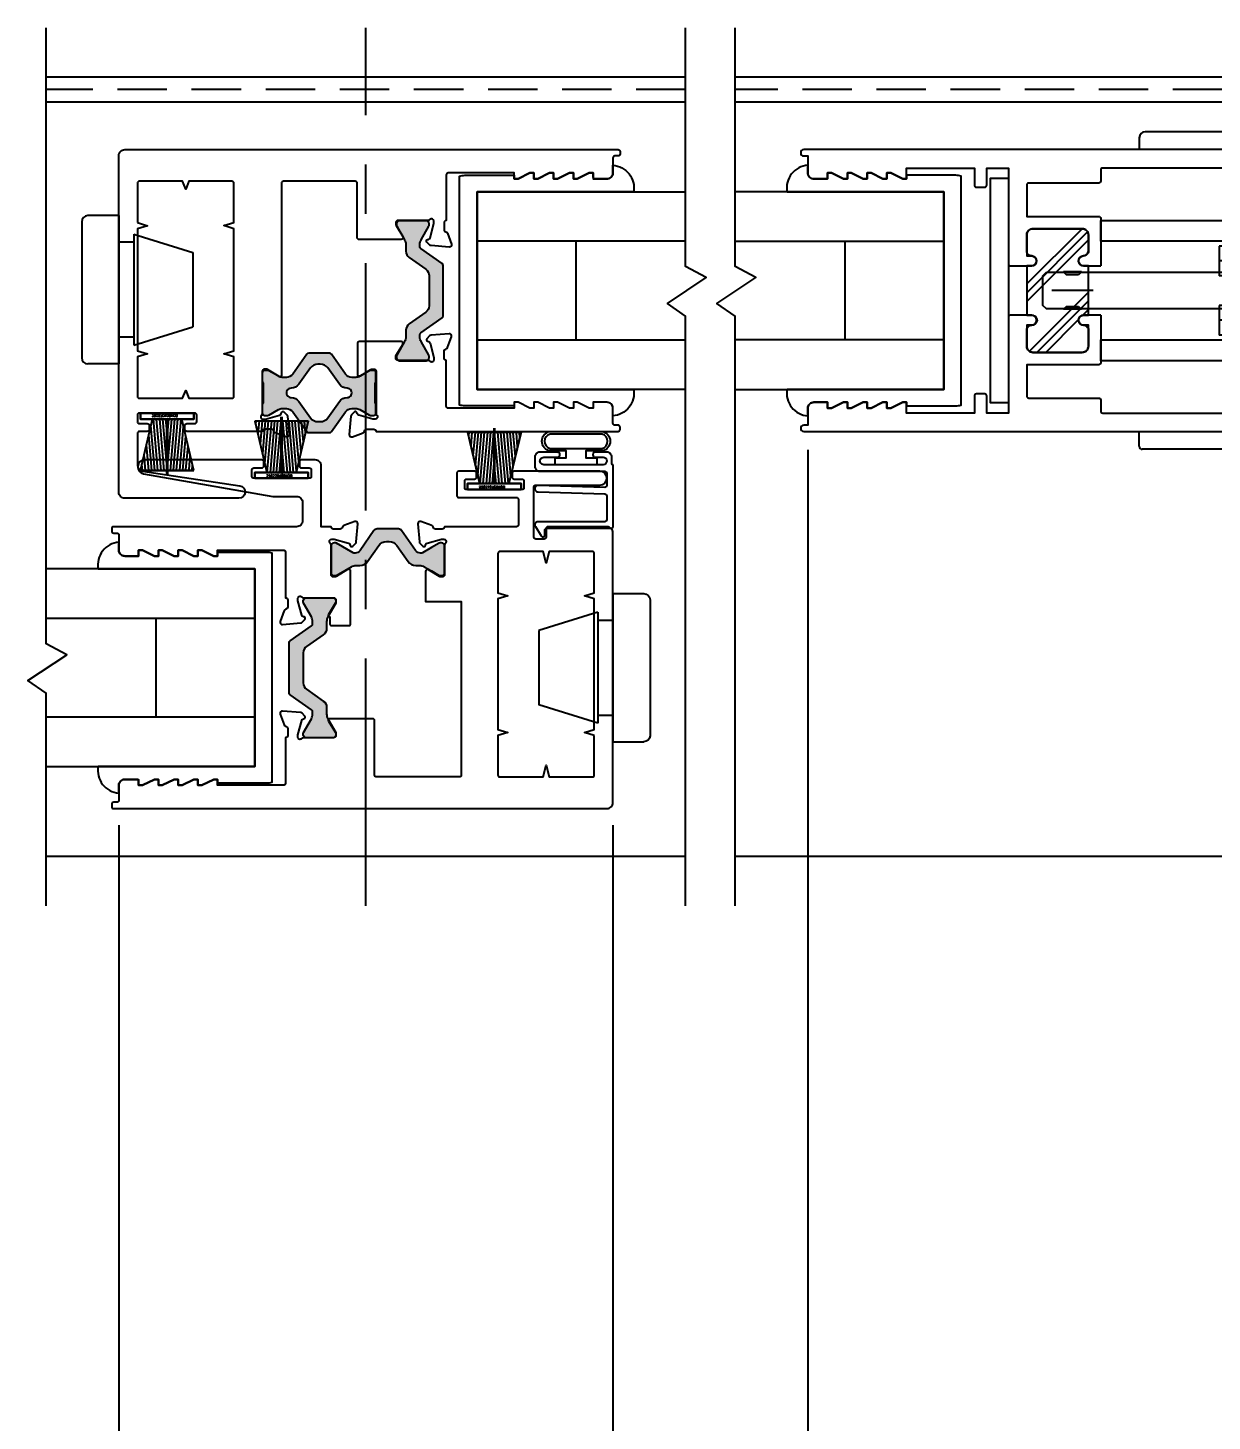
# Model space of a CAD drawing. Header units: inches. Extents: x 819.8 to 852.5, y 498 to 521.
# Drawn here: x 840.51 to 846.5, y 505.71 to 512.76 of the extents above; entities that cross this region are included whole.
import ezdxf

# ---------------------------------------------------------------- set-up
doc = ezdxf.new("R2010")
doc.units = ezdxf.units.IN
doc.header["$MEASUREMENT"] = 0
doc.linetypes.add('CENTER', pattern=[2, 1.25, -0.25, 0.25, -0.25])
doc.linetypes.add('HIDDEN', pattern=[0.375, 0.25, -0.125])
for name, color, linetype in [('CENTERLINE', 40, 'CENTER'), ('DIM', 140, 'Continuous'), ('DIM @ 1', 140, 'Continuous'), ('FRAME', 1, 'Continuous'), ('GEOM', 1, 'Continuous'), ('GLASS', 7, 'Continuous'), ('GLASS-VINYL', 7, 'Continuous'), ('HATCH', 7, 'Continuous'), ('I-STRUT', 7, 'Continuous'), ('MISC', 9, 'Continuous'), ('SASH', 5, 'Continuous'), ('SILL-PAN', 7, 'Continuous'), ('TEXT', 7, 'Continuous'), ('VENT', 5, 'Continuous')]:
    doc.layers.add(name, color=color, linetype=linetype)
doc.styles.add('SIMPLEX1', font='simplex.shx')
doc.styles.get("Standard").update_dxf_attribs({"font": 'romans.shx'})
doc.dimstyles.new('1X1', dxfattribs={"dimtxt": 0.1875, "dimasz": 0.1875, "dimexe": 0.125, "dimexo": 0.125, "dimgap": 0.062, "dimtad": 1, "dimdec": 4, "dimzin": 11, "dimdsep": 46, "dimlunit": 5, "dimtxsty": 'Standard', "dimblk1": 'ARCHTICK', "dimblk2": 'ARCHTICK', "dimsah": 1, "dimcen": 0, "dimdle": 0.125, "dimadec": 0, "dimazin": 0, "dimtfac": 1, "dimtdec": 4, "dimtofl": 0, "dimtmove": 0, "dimatfit": 3, "dimldrblk": 'ARROW', "dimfxl": 0, "dimfrac": 2, "dimtolj": 1, "dimtzin": 0, "dimarcsym": 0})
doc.dimstyles.new('1X1T-A', dxfattribs={"dimtxt": 0.1875, "dimasz": 0.1875, "dimexe": 0.125, "dimexo": 0.125, "dimgap": 0.062, "dimtad": 1, "dimdec": 5, "dimdsep": 46, "dimlunit": 4, "dimtxsty": 'SIMPLEX1', "dimblk1": 'ARCHTICK', "dimblk2": 'ARROW', "dimsah": 1, "dimcen": 0, "dimdle": 0.125, "dimse2": 1, "dimadec": 0, "dimazin": 0, "dimtfac": 1, "dimtdec": 5, "dimtofl": 0, "dimtmove": 0, "dimatfit": 3, "dimldrblk": 'ARCHTICK', "dimfxl": 0, "dimfrac": 2, "dimtolj": 1, "dimtzin": 0, "dimarcsym": 0})
pattern_1 = [(45, (-0.2734, 0.0003), (-0.176777, 0.176777), []), (45, (-0.29549, 0.0224), (-0.176777, 0.176777), []), (45, (-0.31758, 0.0445), (-0.176777, 0.176777), [])]

# ---------------------------------------------------------------- blocks, each defined once
blk = doc.blocks.new('INSULATED-ARCHETYPE')
h = blk.add_hatch()
h.set_pattern_fill('PLAST', color=256, angle=45, style=0)
h.set_pattern_definition(pattern_1)
edge = h.paths.add_edge_path()
edge.add_line((-3.5074, 0.125), (-3.5074, -0.125))
edge.add_line((-3.5074, -0.125), (-3.4804, -0.125))
edge.add_arc((-3.4804, -0.15), 0.025, -94.58122, 90, ccw=False)
edge.add_line((-3.4824, -0.175), (-3.5074, -0.175))
edge.add_line((-3.5074, -0.175), (-3.5074, -0.282))
edge.add_arc((-3.4764, -0.282), 0.031, 180, 270)
edge.add_line((-3.4764, -0.313), (-3.2264, -0.313))
edge.add_arc((-3.2264, -0.282), 0.031, 270, 360)
edge.add_line((-3.1954, -0.282), (-3.1954, -0.175))
edge.add_line((-3.1954, -0.175), (-3.2204, -0.175))
edge.add_arc((-3.2204, -0.15), 0.025, 94.58122, 270, ccw=False)
edge.add_line((-3.2224, -0.125), (-3.1954, -0.125))
edge.add_line((-3.1954, -0.125), (-3.1954, 0.125))
edge.add_line((-3.1954, 0.125), (-3.2204, 0.125))
edge.add_arc((-3.2204, 0.15), 0.025, 94.58122, 270, ccw=False)
edge.add_arc((-3.2248, 0.2046), 0.0297, 274.58122, 351.01358)
edge.add_line((-3.1954, 0.2), (-3.1954, 0.282))
edge.add_arc((-3.2264, 0.282), 0.031, 0, 90)
edge.add_line((-3.2264, 0.313), (-3.4764, 0.313))
edge.add_arc((-3.4764, 0.282), 0.031, 90, 180)
edge.add_line((-3.5074, 0.282), (-3.5074, 0.175))
edge.add_line((-3.5074, 0.175), (-3.4824, 0.175))
edge.add_arc((-3.4824, 0.15), 0.025, -89.99542, 90, ccw=False)
edge.add_line((-3.4824, 0.125), (-3.5074, 0.125))
h = blk.add_hatch()
h.set_pattern_fill('PLAST', color=256, angle=45, style=0)
h.set_pattern_definition(pattern_1)
edge = h.paths.add_edge_path()
edge.add_line((-0.4924, 0.1881), (-0.4924, 0.2281))
edge.add_line((-0.4924, 0.2281), (-0.5544, 0.2281))
edge.add_line((-0.5544, 0.2281), (-0.5544, 0.2781))
edge.add_line((-0.5544, 0.2781), (-0.3674, 0.2781))
edge.add_line((-0.3674, 0.2781), (-0.3674, 0.2191))
edge.add_ellipse((-0.3364, 0.2191), major_axis=(-0.0219, 0.0219), ratio=1, start_angle=45, end_angle=135)
edge.add_line((-0.3364, 0.1881), (-0.2734, 0.1881))
edge.add_line((-0.2734, 0.1881), (-0.2734, -0.1869))
edge.add_line((-0.2734, -0.1869), (-0.3364, -0.1869))
edge.add_ellipse((-0.3364, -0.2179), major_axis=(-0.0219, 0.0219), ratio=1, start_angle=-45, end_angle=45)
edge.add_line((-0.3674, -0.2179), (-0.3674, -0.2769))
edge.add_line((-0.3674, -0.2769), (-0.5544, -0.2769))
edge.add_line((-0.5544, -0.2769), (-0.5544, -0.2269))
edge.add_line((-0.5544, -0.2269), (-0.4924, -0.2269))
edge.add_line((-0.4924, -0.2269), (-0.4924, -0.1869))
edge.add_line((-0.4924, -0.1869), (-0.4924, 0.1881))
for p, q in [((-0.5929, 0.803), (-2.9079, 0.803)), ((-2.9379, 0.773), (-2.9379, 0.713)), ((-0.5629, 0.773), (-0.5629, 0.713)), ((0.4848, 0.225), (-2.5347, 0.225)), ((-2.5347, 0.225), (-2.5347, 0.075)), ((-1.4084, 0.235), (-1.3034, 0.235)), ((-1.4084, -0.145), (-1.4084, 0.235)), ((-1.3034, -0.145), (-1.3034, 0.235)), ((-0.9772, -0.225), (-0.9772, 0.225)), ((-0.2734, 0.2203), (-0.2734, -0.2197)), ((0.2348, -0.225), (0.2348, 0.225)), ((0.4848, 0.225), (0.4848, -0.225)), ((0.4848, 0.15), (-2.5347, 0.15)), ((-0.5474, 0.0887), (-0.4259, 0.1925)), ((-0.4259, 0.1925), (-0.4259, 0.03)), ((0.4848, 0.075), (-2.5347, 0.075)), ((-1.9827, -0.075), (-1.9827, 0.075)), ((-0.5474, 0.0887), (-1.895, 0.0887)), ((-0.5474, 0.0887), (-0.5474, -0.0887)), ((0.4848, 0), (-1.9827, 0)), ((-0.4789, 0.03), (-0.4789, -0.03)), ((-0.4259, 0.03), (-0.4789, 0.03)), ((-0.4259, -0.03), (-0.4789, -0.03)), ((-0.4259, -0.1925), (-0.4259, -0.03)), ((0.4848, -0.075), (-2.5347, -0.075)), ((-2.5347, -0.075), (-2.5347, -0.225)), ((-0.5474, -0.0887), (-1.895, -0.0887)), ((-0.5474, -0.0887), (-0.4259, -0.1925)), ((0.4848, -0.15), (-2.5347, -0.15)), ((-2.9379, -0.788), (-2.9379, -0.713)), ((-0.5629, -0.788), (-0.5629, -0.713)), ((-0.5779, -0.803), (-2.9229, -0.803)), ((-2.8204, -0.803), (-2.8779, -0.803)), ((-0.6229, -0.803), (-0.6804, -0.803))]:
    blk.add_line(p, q)
at = {"ltscale": 0.5}
for p, q in [((-0.4084, 0.2055), (-0.501, 0.125)), ((-3.2312, 0.095), (-3.3212, 0.095)), ((-3.3212, 0.095), (-3.3062, 0.08)), ((-3.2462, 0.08), (-3.3062, 0.08)), ((-3.2312, 0.095), (-3.2462, 0.08)), ((-3.3062, -0.08), (-3.3212, -0.095)), ((-3.2312, -0.095), (-3.3212, -0.095)), ((-3.3062, -0.08), (-3.2462, -0.08)), ((-3.2462, -0.08), (-3.2312, -0.095)), ((-0.501, -0.125), (-0.4084, -0.2055))]:
    blk.add_line(p, q, dxfattribs=at)
at = {"ltscale": 0.3}
for p, q in [((-0.5475, 0), (-1.1819, 0)), ((-3.1712, 0), (-3.3812, 0))]:
    blk.add_line(p, q, dxfattribs=at)
for points in [[(-0.6164, 0.1875), (-0.5024, 0.1875, 0.414214), (-0.4924, 0.1975), (-0.4924, 0.2175, 0.414214), (-0.5024, 0.2275), (-0.5544, 0.2275), (-0.5544, 0.2675, -0.414214), (-0.5444, 0.2775), (-0.3674, 0.2775), (-0.3674, 0.2185, 0.414214), (-0.3364, 0.1875), (-0.2834, 0.1875, 0.414214), (-0.2734, 0.1975), (-0.2734, 0.682, 0.414214), (-0.3044, 0.713), (-4.6354, 0.713, 1), (-4.6354, 0.681), (-4.6154, 0.681), (-4.6154, 0.596, 0.414214), (-4.5844, 0.565), (-4.5154, 0.565), (-4.5154, 0.595), (-4.4954, 0.595), (-4.4354, 0.565), (-4.4154, 0.565), (-4.4154, 0.595), (-4.3954, 0.595), (-4.3354, 0.565), (-4.3154, 0.565), (-4.3154, 0.595), (-4.2954, 0.595), (-4.2354, 0.565), (-4.2154, 0.565), (-4.2154, 0.595), (-4.1954, 0.595), (-4.1354, 0.565), (-4.1154, 0.565), (-4.1154, 0.62), (-3.7724, 0.62), (-3.7724, 0.533, 0.414214), (-3.7624, 0.523), (-3.7204, 0.523, 0.414214), (-3.7104, 0.533), (-3.7104, 0.62), (-3.6004, 0.62), (-3.6004, 0.135, 0.414214), (-3.5904, 0.125), (-3.4824, 0.125, 1), (-3.4824, 0.175, -0.414214), (-3.5074, 0.2), (-3.5074, 0.282, -0.414214), (-3.4764, 0.313), (-3.2264, 0.313, -0.414214), (-3.1954, 0.282), (-3.1954, 0.2, -0.414214), (-3.2204, 0.175, 1), (-3.2204, 0.125), (-3.1334, 0.125)], [(-0.6164, 0.1875), (-0.6164, 0.3295, -0.414214), (-0.6064, 0.3395), (-0.3674, 0.3395), (-0.3674, 0.61, 0.414214), (-0.3774, 0.62), (-3.1234, 0.62, 0.414214), (-3.1334, 0.61), (-3.1334, 0.554, -0.414214), (-3.1434, 0.544), (-3.4974, 0.544, 0.414214), (-3.5074, 0.534), (-3.5074, 0.375), (-3.1434, 0.375, -0.414214), (-3.1334, 0.365), (-3.1334, 0.125)], [(-0.5434, -0.355), (-3.1334, -0.355), (-3.1334, -0.25), (-0.5434, -0.25, 0.414214), (-0.5134, -0.22), (-0.5134, 0.22, 0.414214), (-0.5434, 0.25), (-3.1334, 0.25), (-3.1334, 0.355), (-0.5434, 0.355, -0.414214), (-0.4084, 0.22), (-0.4084, -0.22, -0.414214), (-0.5434, -0.355), (-1.1984, -0.355)], [(-3.1334, -0.125), (-3.2204, -0.125, 1), (-3.2204, -0.175, -0.414214), (-3.1954, -0.2), (-3.1954, -0.282, -0.414214), (-3.2264, -0.313), (-3.4764, -0.313, -0.414214), (-3.5074, -0.282), (-3.5074, -0.2, -0.414214), (-3.4824, -0.175, 1), (-3.4824, -0.125), (-3.5904, -0.125, 0.414214), (-3.6004, -0.135), (-3.6004, -0.62), (-3.7104, -0.62), (-3.7104, -0.533, 0.414214), (-3.7204, -0.523), (-3.7624, -0.523, 0.414214), (-3.7724, -0.533), (-3.7724, -0.62), (-4.1154, -0.62), (-4.1154, -0.565), (-4.1354, -0.565), (-4.1954, -0.595), (-4.2154, -0.595), (-4.2154, -0.565), (-4.2354, -0.565), (-4.2954, -0.595), (-4.3154, -0.595), (-4.3154, -0.565), (-4.3354, -0.565), (-4.3954, -0.595), (-4.4154, -0.595), (-4.4154, -0.565), (-4.4354, -0.565), (-4.4954, -0.595), (-4.5154, -0.595), (-4.5154, -0.565), (-4.5844, -0.565, 0.414214), (-4.6154, -0.596), (-4.6154, -0.681), (-4.6354, -0.681, 1), (-4.6354, -0.713), (-0.3044, -0.713, 0.414214), (-0.2734, -0.682), (-0.2734, -0.1975, 0.414214), (-0.2834, -0.1875), (-0.3364, -0.1875, 0.414214), (-0.3674, -0.2185), (-0.3674, -0.2775), (-0.5444, -0.2775, -0.414214), (-0.5544, -0.2675), (-0.5544, -0.2275), (-0.5024, -0.2275, 0.414214), (-0.4924, -0.2175), (-0.4924, -0.1975, 0.414214), (-0.5024, -0.1875), (-0.6164, -0.1875)], [(-3.1334, -0.125), (-3.1334, -0.365, -0.414214), (-3.1434, -0.375), (-3.5074, -0.375), (-3.5074, -0.534, 0.414214), (-3.4974, -0.544), (-3.1434, -0.544, -0.414214), (-3.1334, -0.554), (-3.1334, -0.61, 0.414214), (-3.1234, -0.62), (-0.3774, -0.62, 0.414214), (-0.3674, -0.61), (-0.3674, -0.5539, -1), (-0.3674, -0.5339), (-0.3674, -0.4539, -1), (-0.3674, -0.4339), (-0.3674, -0.3395), (-0.6064, -0.3395, -0.414214), (-0.6164, -0.3295), (-0.6164, -0.1875)]]:
    blk.add_lwpolyline(points, format="xyb")
for points in [[(-3.6004, -0.568), (-3.6904, -0.568), (-3.6904, 0.568), (-3.6004, 0.568)], [(-0.4924, 0.1875), (-0.4924, 0.2275), (-0.5544, 0.2275), (-0.5544, 0.2775), (-0.3674, 0.2775), (-0.3674, 0.2185), (-0.3583, 0.1966), (-0.3364, 0.1875), (-0.2734, 0.1875), (-0.2734, -0.1869), (-0.3364, -0.1875), (-0.3583, -0.1966), (-0.3674, -0.2185), (-0.3674, -0.2775), (-0.5544, -0.2775), (-0.5544, -0.2275), (-0.4924, -0.2275)], [(-3.4081, 0.0931), (-1.895, 0.0931), (-1.895, -0.093), (-3.4081, -0.093), (-3.4259, -0.0752), (-3.4259, 0.0752)]]:
    blk.add_lwpolyline(points, close=True)
blk.add_lwpolyline([(-3.5074, 0.125), (-3.5074, -0.125), (-3.4804, -0.125, -1.0408), (-3.4824, -0.175), (-3.5074, -0.175), (-3.5074, -0.282, 0.414214), (-3.4764, -0.313), (-3.2264, -0.313, 0.414214), (-3.1954, -0.282), (-3.1954, -0.175), (-3.2204, -0.175, -0.9608), (-3.2224, -0.125), (-3.1954, -0.125), (-3.1954, 0.125), (-3.2204, 0.125, -0.9608), (-3.2224, 0.175, 0.346439), (-3.1954, 0.2), (-3.1954, 0.282, 0.414214), (-3.2264, 0.313), (-3.4764, 0.313, 0.414214), (-3.5074, 0.282), (-3.5074, 0.175), (-3.4824, 0.175, -0.99996), (-3.4824, 0.125)], format="xyb", close=True)
blk.add_lwpolyline([(0.4848, -0.225), (-2.5347, -0.225)])
for centre, radius, start, end in [((-2.9079, 0.773), 0.03, 90, 180), ((-0.5929, 0.773), 0.03, 0, 90), ((-1.1984, -0.145), 0.21, 180, 210), ((-1.1984, -0.145), 0.105, 180, 270), ((-2.9229, -0.788), 0.015, 180, 270), ((-0.5779, -0.788), 0.015, 270, 0)]:
    blk.add_arc(centre, radius, start, end)
blk = doc.blocks.new('25064-18mmX6mm-I-STRUT')
at = {"layer": 'I-STRUT'}
h = blk.add_hatch(color=256, dxfattribs=at)
h.dxf.hatch_style = 1
h.paths.add_polyline_path([(-0.2205, 0.3535, 0.414214), (-0.2362, 0.3377), (-0.2362, 0.3296, 0.131652), (-0.2352, 0.3257), (-0.1953, 0.2566, -0.131652), (-0.189, 0.233), (-0.189, 0.1993, 0.244698), (-0.1722, 0.167), (-0.0877, 0.1078, -0.244698), (-0.0709, 0.0756), (-0.0709, -0.0773, -0.244698), (-0.0877, -0.1095), (-0.1722, -0.1687, 0.244698), (-0.189, -0.201), (-0.189, -0.2347, -0.131652), (-0.1953, -0.2583), (-0.2352, -0.3274, 0.131652), (-0.2362, -0.3313), (-0.2362, -0.3394, 0.414214), (-0.2205, -0.3552), (-0.0866, -0.3552, 0.414214), (-0.0709, -0.3394), (-0.0709, -0.3313, 0.131652), (-0.0719, -0.3274), (-0.1118, -0.2583, -0.131652), (-0.1181, -0.2347), (-0.1181, -0.2235, -0.244698), (-0.1131, -0.2139), (-0.005, -0.1382, 0.244698), (0, -0.1285), (0, -0.1268), (0, 0.1268, 0.244698), (-0.005, 0.1365), (-0.1131, 0.2122, -0.244698), (-0.1181, 0.2218), (-0.1181, 0.233, -0.131652), (-0.1118, 0.2566), (-0.0719, 0.3257, 0.131652), (-0.0709, 0.3296), (-0.0709, 0.3377, 0.414214), (-0.0866, 0.3535)])
blk.add_lwpolyline([(0, -0.1299), (0, -0.1268), (0, 0.1268, 0.244698), (-0.005, 0.1365), (-0.1131, 0.2122, -0.244698), (-0.1181, 0.2218), (-0.1181, 0.233, -0.131652), (-0.1118, 0.2566), (-0.0719, 0.3257, 0.131652), (-0.0709, 0.3296), (-0.0709, 0.3377, 0.414214), (-0.0866, 0.3535), (-0.2205, 0.3535, 0.414214), (-0.2362, 0.3377), (-0.2362, 0.3296, 0.131652), (-0.2352, 0.3257), (-0.1953, 0.2566, -0.131652), (-0.189, 0.233), (-0.189, 0.1993, 0.244698), (-0.1722, 0.167), (-0.0877, 0.1078, -0.244698), (-0.0709, 0.0756), (-0.0709, -0.0773, -0.244698), (-0.0877, -0.1095), (-0.1722, -0.1687, 0.244698), (-0.189, -0.201), (-0.189, -0.2347, -0.131652), (-0.1953, -0.2583), (-0.2352, -0.3274, 0.131652), (-0.2362, -0.3313), (-0.2362, -0.3394, 0.414214), (-0.2205, -0.3552), (-0.0866, -0.3552, 0.414214), (-0.0709, -0.3394), (-0.0709, -0.3313, 0.131652), (-0.0719, -0.3274), (-0.1118, -0.2583, -0.131652), (-0.1181, -0.2347), (-0.1181, -0.2235, -0.244698), (-0.1131, -0.2139), (-0.005, -0.1382, 0.244698), (0, -0.1285)], format="xyb", dxfattribs=at)
blk = doc.blocks.new('25065-14.6mmX10.2mm-I-STRUT')
at = {"layer": 'I-STRUT'}
h = blk.add_hatch(color=256, dxfattribs=at)
h.dxf.hatch_style = 1
h.paths.add_polyline_path([(-0.2213, 0.1958, 0.242889), (-0.2309, 0.2008), (-0.2835, 0.2008), (-0.336, 0.2008, 0.242889), (-0.3456, 0.1958), (-0.417, 0.0953, -0.242889), (-0.4491, 0.0787), (-0.4697, 0.0787, -0.131652), (-0.4893, 0.084), (-0.5378, 0.112, 0.131652), (-0.5437, 0.1136), (-0.5591, 0.1136, 0.414214), (-0.5709, 0.1018), (-0.5709, 0.0591, 0.236068), (-0.5669, 0.0512), (-0.5669, -0.0512, 0.236068), (-0.5709, -0.0591), (-0.5709, -0.1018, 0.414214), (-0.5591, -0.1136), (-0.5437, -0.1136, 0.131652), (-0.5378, -0.112), (-0.4893, -0.084, -0.131652), (-0.4697, -0.0787), (-0.4491, -0.0787, -0.242889), (-0.417, -0.0953), (-0.3456, -0.1958, 0.242889), (-0.336, -0.2008), (-0.2835, -0.2008), (-0.2309, -0.2008, 0.242889), (-0.2213, -0.1958), (-0.1499, -0.0953, -0.242889), (-0.1178, -0.0787), (-0.0973, -0.0787, -0.131652), (-0.0776, -0.084), (-0.0291, -0.112, 0.131652), (-0.0232, -0.1136), (-0.0079, -0.1136, 0.414214), (0.0039, -0.1018), (0.0039, -0.0591, 0.236068), (0, -0.0512), (0, 0.0512, 0.236068), (0.0039, 0.0591), (0.0039, 0.1018, 0.414214), (-0.0079, 0.1136), (-0.0232, 0.1136, 0.131652), (-0.0291, 0.112), (-0.0776, 0.084, -0.131652), (-0.0973, 0.0787), (-0.1178, 0.0787, -0.242889), (-0.1499, 0.0953)])
h.paths.add_polyline_path([(-0.1807, 0.0438, 0.244669), (-0.1419, 0.0239, -1.006741), (-0.1419, -0.0234, 0.244669), (-0.1807, -0.0432), (-0.2392, -0.1255, -0.242889), (-0.2777, -0.1454), (-0.2835, -0.1454), (-0.2892, -0.1454, -0.242889), (-0.3277, -0.1255), (-0.3862, -0.0432, 0.244669), (-0.425, -0.0234, -1.006741), (-0.425, 0.0239, 0.244669), (-0.3862, 0.0438), (-0.3277, 0.1261, -0.242889), (-0.2892, 0.1459), (-0.2835, 0.1459), (-0.2777, 0.1459, -0.242889), (-0.2392, 0.1261)], flags=16)
for points in [[(-0.5709, -0.0591), (-0.5709, -0.1018, 0.414214), (-0.5591, -0.1136), (-0.5437, -0.1136, 0.131652), (-0.5378, -0.112), (-0.4893, -0.084, -0.131652), (-0.4697, -0.0787), (-0.4491, -0.0787, -0.242889), (-0.417, -0.0953), (-0.3456, -0.1958, 0.242889), (-0.336, -0.2008), (-0.2835, -0.2008), (-0.2309, -0.2008, 0.242889), (-0.2213, -0.1958), (-0.1499, -0.0953, -0.242889), (-0.1178, -0.0787), (-0.0973, -0.0787, -0.131652), (-0.0776, -0.084), (-0.0291, -0.112, 0.131652), (-0.0232, -0.1136), (-0.0079, -0.1136, 0.414214), (0.0039, -0.1018), (0.0039, -0.0591, 0.236068), (0, -0.0512), (0, 0.0512, 0.236068), (0.0039, 0.0591), (0.0039, 0.1018, 0.414214), (-0.0079, 0.1136), (-0.0232, 0.1136, 0.131652), (-0.0291, 0.112), (-0.0776, 0.084, -0.131652), (-0.0973, 0.0787), (-0.1178, 0.0787, -0.242889), (-0.1499, 0.0953), (-0.2213, 0.1958, 0.242889), (-0.2309, 0.2008), (-0.2835, 0.2008), (-0.336, 0.2008, 0.242889), (-0.3456, 0.1958), (-0.417, 0.0953, -0.242889), (-0.4491, 0.0787), (-0.4697, 0.0787, -0.131652), (-0.4893, 0.084), (-0.5378, 0.112, 0.131652), (-0.5437, 0.1136), (-0.5591, 0.1136, 0.414214), (-0.5709, 0.1018), (-0.5709, 0.0591, 0.236068), (-0.5669, 0.0512), (-0.5669, -0.0512, 0.236068)], [(-0.425, -0.0234, -0.244669), (-0.3862, -0.0432), (-0.3277, -0.1255, 0.242889), (-0.2892, -0.1454), (-0.2835, -0.1454), (-0.2777, -0.1454, 0.242889), (-0.2392, -0.1255), (-0.1807, -0.0432, -0.244669), (-0.1419, -0.0234, 1.006741), (-0.1419, 0.0239, -0.244669), (-0.1807, 0.0438), (-0.2392, 0.1261, 0.242889), (-0.2777, 0.1459), (-0.2835, 0.1459), (-0.2892, 0.1459, 0.242889), (-0.3277, 0.1261), (-0.3862, 0.0438, -0.244669), (-0.425, 0.0239, 1.006741)]]:
    blk.add_lwpolyline(points, format="xyb", close=True, dxfattribs=at)
blk = doc.blocks.new('3727-1-THERMAL-SLIDING-INTERLOCKER')
at = {"layer": 'VENT'}
for points in [[(2.5, 0.84), (2.5, 0.764, -0.414214), (2.47, 0.734), (2.41, 0.734, -0.414214), (2.4, 0.744), (2.4, 0.764), (2.38, 0.764), (2.32, 0.734), (2.3, 0.734), (2.3, 0.764), (2.28, 0.764), (2.22, 0.734), (2.2, 0.734), (2.2, 0.764), (2.18, 0.764), (2.12, 0.734), (2.1, 0.734), (2.1, 0.764), (2.08, 0.764), (2.02, 0.734), (2, 0.734), (2, 0.764), (1.667, 0.764, 0.414214), (1.657, 0.754), (1.657, 0.524, 0.414214), (1.6454, 0.5124), (1.6454, 0.4775, 0.359508), (1.6548, 0.4661, -0.263725), (1.6635, 0.4587), (1.6834, 0.4041), (1.6834, 0.404, -0.548619), (1.6715, 0.3885), (1.5799, 0.3965, -0.176327), (1.5727, 0.3999), (1.5586, 0.4139, -0.57735), (1.562, 0.4269), (1.5664, 0.4281, 0.267949), (1.5746, 0.4363), (1.594, 0.5085, 0.065543), (1.5944, 0.5115), (1.5944, 0.5201, 0.6885), (1.5741, 0.5279, -0.213422), (1.5654, 0.524), (1.413, 0.524, 0.414214), (1.4014, 0.5124), (1.4014, 0.5038, 0.137872), (1.4031, 0.4978), (1.4369, 0.4424, -0.585524), (1.4283, 0.4272), (1.216, 0.4272, -0.414214), (1.206, 0.4372), (1.206, 0.712, 0.414214), (1.196, 0.722), (0.8328, 0.722, 0.414214), (0.8228, 0.712), (0.8228, -0.2596, -0.585524), (0.811, -0.2662), (0.7522, -0.2303, 0.137872), (0.7462, -0.2286), (0.7376, -0.2286, 0.414214), (0.726, -0.2402), (0.726, -0.4524, -0.213422), (0.7221, -0.4611, 0.6885), (0.7299, -0.4814), (0.7385, -0.4814, 0.065543), (0.7415, -0.481), (0.8137, -0.4616, 0.267949), (0.8219, -0.4534), (0.8231, -0.449, -0.57735), (0.8361, -0.4456), (0.8501, -0.4597, -0.176327), (0.8535, -0.4669), (0.8615, -0.5585, -0.548619), (0.846, -0.5704), (0.8459, -0.5704), (0.7913, -0.5505, -0.263725), (0.7839, -0.5418, 0.359508), (0.7725, -0.5324), (0.7376, -0.5324, 0.414214), (0.726, -0.544), (0.344, -0.544, -0.414214), (0.334, -0.534), (0.334, -0.514, -0.414214), (0.344, -0.504), (0.384, -0.504, 0.414214), (0.394, -0.494), (0.394, -0.461, 0.414214), (0.384, -0.451), (0.104, -0.451, 0.414214), (0.094, -0.461), (0.094, -0.494, 0.414214), (0.104, -0.504), (0.144, -0.504, -0.414214), (0.154, -0.514), (0.154, -0.534, -0.414214), (0.144, -0.544), (0.104, -0.544, 0.414214), (0.094, -0.554), (0.094, -0.7151, 0.3714), (0.1196, -0.7448), (0.6118, -0.8184, -0.928445), (0.6071, -0.882), (0.03, -0.882, -0.414214), (0, -0.852), (0, 0.852, -0.414214), (0.03, 0.882), (2.526, 0.882, -0.414214), (2.536, 0.872), (2.536, 0.86, -0.414214), (2.526, 0.85), (2.51, 0.85, 0.414214)], [(0.094, 0.5125), (0.1445, 0.497), (0.094, 0.4815), (0.094, -0.1355), (0.1445, -0.151), (0.094, -0.1665), (0.094, -0.366, 0.414214), (0.104, -0.376), (0.3227, -0.376), (0.3382, -0.336), (0.3537, -0.376), (0.572, -0.376, 0.414214), (0.582, -0.366), (0.582, -0.1666), (0.5315, -0.1513), (0.582, -0.136), (0.582, 0.482), (0.5315, 0.4973), (0.582, 0.5126), (0.582, 0.712, 0.414214), (0.572, 0.722), (0.3537, 0.722), (0.3382, 0.682), (0.3227, 0.722), (0.104, 0.722, 0.414214), (0.094, 0.712)]]:
    blk.add_lwpolyline(points, format="xyb", close=True, dxfattribs=at)
blk = doc.blocks.new('3727-2-THERMAL-SLIDING-INTERLOCKER')
at = {"layer": 'VENT'}
blk.add_lwpolyline([(1.1809, -0.5704), (1.2355, -0.5505, 0.263725), (1.2429, -0.5418, -0.359508), (1.2543, -0.5324), (1.2892, -0.5324, -0.414214), (1.3008, -0.544), (2.5254, -0.544, 0.414214), (2.5354, -0.534), (2.5354, -0.522, 0.414214), (2.5254, -0.512), (2.5094, -0.512, -0.414214), (2.4994, -0.502), (2.4994, -0.426, 0.414214), (2.4694, -0.396), (2.3994, -0.396), (2.3994, -0.426), (2.3794, -0.426), (2.3194, -0.396), (2.2994, -0.396), (2.2994, -0.426), (2.2794, -0.426), (2.2194, -0.396), (2.1994, -0.396), (2.1994, -0.426), (2.1794, -0.426), (2.1194, -0.396), (2.0994, -0.396), (2.0994, -0.426), (2.0794, -0.426), (2.0194, -0.396), (1.9994, -0.396), (1.9994, -0.426), (1.6664, -0.426, -0.414214), (1.6564, -0.416), (1.6564, -0.1849, -0.414214), (1.6448, -0.1732), (1.6448, -0.1384, -0.359508), (1.6542, -0.127, 0.263725), (1.6629, -0.1195), (1.6828, -0.065), (1.6828, -0.0649, 0.548619), (1.6709, -0.0493), (1.5793, -0.0574, 0.176327), (1.5721, -0.0607), (1.558, -0.0748, 0.57735), (1.5615, -0.0878), (1.5658, -0.0889, -0.267949), (1.5741, -0.0972), (1.5934, -0.1694, -0.065543), (1.5938, -0.1724), (1.5938, -0.181, -0.6885), (1.5735, -0.1887, 0.213422), (1.5649, -0.1849), (1.4124, -0.1849, -0.414214), (1.4008, -0.1732), (1.4008, -0.1647, -0.137872), (1.4025, -0.1586), (1.4357, -0.1042, 0.585524), (1.4272, -0.089), (1.2164, -0.089, 0.414214), (1.2064, -0.099), (1.2064, -0.254, 0.585524), (1.2216, -0.2626), (1.2746, -0.2303, -0.137872), (1.2806, -0.2286), (1.2892, -0.2286, -0.414214), (1.3008, -0.2402), (1.3008, -0.4524, 0.213422), (1.3047, -0.4611, -0.6885), (1.2969, -0.4814), (1.2883, -0.4814, -0.065543), (1.2853, -0.481), (1.2131, -0.4616, -0.267949), (1.2049, -0.4534), (1.2037, -0.449, 0.57735), (1.1907, -0.4456), (1.1767, -0.4597, 0.176327), (1.1733, -0.4669), (1.1653, -0.5585, 0.548619), (1.1808, -0.5704)], format="xyb", close=True, dxfattribs=at)
blk = doc.blocks.new('fadsf')
at = {"layer": 'HATCH'}
h = blk.add_hatch(dxfattribs=at)
h.set_pattern_fill('ANSI31', color=256, scale=0.125, angle=-40, style=0)
h.set_pattern_definition([(5, (-16.618363, 22.69481), (-0.00136181, 0.01556554), [])])
h.paths.add_polyline_path([(-12.4192, 20.2406), (-12.4192, 20.1665), (-12.6796, 20.1665), (-12.6796, 20.3005)])
h = blk.add_hatch(dxfattribs=at)
h.set_pattern_fill('ANSI31', color=256, scale=0.125, angle=-40, style=0)
h.set_pattern_definition([(355, (-16.618363, 18.815973), (-0.00136181, -0.01556554), [])])
h.paths.add_polyline_path([(-12.6796, 20.1665), (-12.6754, 20.0325), (-12.4192, 20.0923), (-12.4192, 20.1665)])
at = {"layer": 'GEOM'}
blk.add_lwpolyline([(-12.3892, 20.3015), (-12.3892, 20.0315), (-12.4192, 20.0315), (-12.4192, 20.3015)], close=True, dxfattribs=at)
at = {"layer": 'GEOM', "const_width": 0.015}
blk.add_lwpolyline([(-12.4192, 20.1665), (-12.7008, 20.1665)], dxfattribs=at)
at = {"layer": 'MISC'}
for p, q in [((-12.6796, 20.3015), (-12.4192, 20.2406)), ((-12.6796, 20.3015), (-12.6796, 20.0315)), ((-12.6796, 20.0315), (-12.4192, 20.0923))]:
    blk.add_line(p, q, dxfattribs=at)
blk = doc.blocks.new('*U165')
at = {"layer": 'GEOM', "const_width": 0.015}
blk.add_lwpolyline([(0, 0.03), (0, 0.2196)], dxfattribs=at)
at = {"layer": 'GEOM'}
blk.add_lwpolyline([(0.135, 0), (-0.135, 0), (-0.135, 0.03), (0.135, 0.03)], close=True, dxfattribs=at)
at = {"layer": 'MISC'}
for p, q in [((-0.135, 0.29), (-0.0742, 0.03)), ((0.135, 0.29), (-0.135, 0.29)), ((0.1349, 0.29), (0.0742, 0.03))]:
    blk.add_line(p, q, dxfattribs=at)
at = {"layer": 'DIM', "xscale": -1, "rotation": 90}
blk.add_blockref('fadsf', (20.1665, -12.3892), dxfattribs=at)
at = {"layer": 'DIM', "insert": (-0.0775, 0.019), "char_height": 0.0125, "attachment_point": 1}
blk.add_mtext_dynamic_manual_height_columns('29027045BKQB', width=0.310117, gutter_width=0.3125, heights=[0], dxfattribs=at)
blk = doc.blocks.new('3727-SLIDING-INTERLOCK-ASSEMBLY')
for name, p in [('3727-1-THERMAL-SLIDING-INTERLOCKER', (-1.8119, -0.1719)), ('25064-18mmX6mm-I-STRUT', (-0.1708, -0.0029)), ('3727-2-THERMAL-SLIDING-INTERLOCKER', (-1.8113, -0.1719)), ('25065-14.6mmX10.2mm-I-STRUT', (-0.5151, -0.5208))]:
    blk.add_blockref(name, p)
at = {"layer": 'TEXT', "xscale": -1, "rotation": 180}
blk.add_blockref('*U165', (-1.5679, -0.6229), dxfattribs=at)
blk = doc.blocks.new('A$C1D443341')
for p, q in [((0, 0.719), (0, 0.031)), ((0.188, 0.75), (0.031, 0.75)), ((0.188, 0.75), (0.188, 0)), ((0.264, 0.656), (0.562, 0.563)), ((0.264, 0.656), (0.264, 0.094)), ((0.264, 0.615), (0.188, 0.615)), ((0.562, 0.563), (0.562, 0.187)), ((0.264, 0.094), (0.562, 0.187)), ((0.264, 0.135), (0.188, 0.135)), ((0.188, 0), (0.031, 0))]:
    blk.add_line(p, q)
for centre, start, end in [((0.031, 0.719), 90, 180), ((0.031, 0.031), 180, 270)]:
    blk.add_arc(centre, 0.031, start, end)
blk = doc.blocks.new('3728-1-FIXED-INTERLOCKER')
at = {"layer": 'VENT', "linetype": 'Continuous'}
blk.add_lwpolyline([(-0.9169, 0.7195), (-0.9715, 0.7394), (-0.9715, 0.7394, 0.548619), (-0.9871, 0.7275), (-0.9791, 0.6359, 0.176327), (-0.9757, 0.6287), (-0.9616, 0.6146, 0.57735), (-0.9487, 0.618), (-0.9475, 0.6224, -0.267949), (-0.9393, 0.6306), (-0.8671, 0.65, -0.065543), (-0.8641, 0.6504), (-0.8555, 0.6504, -0.6885), (-0.8477, 0.6301, 0.213422), (-0.8516, 0.6214), (-0.8516, 0.471, -0.414214), (-0.8632, 0.4594), (-0.8718, 0.4594, -0.137872), (-0.8778, 0.4611), (-0.9332, 0.4949, 0.585524), (-0.9484, 0.4864), (-0.9484, 0.3344), (-0.7674, 0.3344), (-0.7674, -0.543, -0.414214), (-0.7774, -0.553), (-1.196, -0.553, -0.414214), (-1.206, -0.543), (-1.206, -0.268, 0.414214), (-1.216, -0.258), (-1.4324, -0.258, 0.585524), (-1.439, -0.2698), (-1.4031, -0.3286, -0.137872), (-1.4014, -0.3346), (-1.4014, -0.3432, -0.414214), (-1.413, -0.3548), (-1.5654, -0.3548, 0.213422), (-1.5741, -0.3587, -0.6885), (-1.5944, -0.3509), (-1.5944, -0.3423, -0.065543), (-1.594, -0.3393), (-1.5746, -0.2671, -0.267949), (-1.5664, -0.2589), (-1.562, -0.2577, 0.57735), (-1.5586, -0.2447), (-1.5727, -0.2307, 0.176327), (-1.5799, -0.2273), (-1.6715, -0.2193, 0.548619), (-1.6834, -0.2348), (-1.6834, -0.2349), (-1.6635, -0.2895, 0.263725), (-1.6548, -0.2969, -0.359508), (-1.6454, -0.3083), (-1.6454, -0.3432, -0.414214), (-1.657, -0.3548), (-1.657, -0.585, -0.414214), (-1.667, -0.595), (-2, -0.595), (-2, -0.565), (-2.02, -0.565), (-2.08, -0.595), (-2.1, -0.595), (-2.1, -0.565), (-2.12, -0.565), (-2.18, -0.595), (-2.2, -0.595), (-2.2, -0.565), (-2.22, -0.565), (-2.28, -0.595), (-2.3, -0.595), (-2.3, -0.565), (-2.32, -0.565), (-2.38, -0.595), (-2.4, -0.595), (-2.4, -0.575, 0.414214), (-2.41, -0.565), (-2.47, -0.565, 0.414214), (-2.5, -0.595), (-2.5, -0.671, -0.414214), (-2.51, -0.681), (-2.526, -0.681, 0.414214), (-2.536, -0.691), (-2.536, -0.703, 0.414214), (-2.526, -0.713), (-0.03, -0.713, 0.414214), (0, -0.683), (0, 0.683, 0.414214), (-0.03, 0.713), (-0.328, 0.713, 0.414214), (-0.338, 0.703), (-0.338, 0.661, -0.414214), (-0.348, 0.651), (-0.39, 0.651, -0.414214), (-0.4, 0.661), (-0.4, 0.914, -0.414214), (-0.39, 0.924), (-0.066, 0.924, 1), (-0.066, 0.994), (-0.5, 0.994, 0.414214), (-0.51, 0.984), (-0.51, 0.964, 0.414214), (-0.5, 0.954), (-0.46, 0.954, -0.414214), (-0.45, 0.944), (-0.45, 0.911, -0.414214), (-0.46, 0.901), (-0.74, 0.901, -0.414214), (-0.75, 0.911), (-0.75, 0.944, -0.414214), (-0.74, 0.954), (-0.7, 0.954, 0.414214), (-0.69, 0.964), (-0.69, 0.984, 0.414214), (-0.7, 0.994), (-0.78, 0.994, 0.414214), (-0.79, 0.984), (-0.79, 0.871, 0.414214), (-0.78, 0.861), (-0.488, 0.861, -0.414214), (-0.478, 0.851), (-0.478, 0.723, -0.414214), (-0.488, 0.713), (-0.8516, 0.713, -0.414214), (-0.8632, 0.7014), (-0.8981, 0.7014, -0.359508), (-0.9095, 0.7108, 0.263725), (-0.9169, 0.7195), (-0.9715, 0.7394), (-0.9715, 0.7394, 0.548619), (-0.9871, 0.7275), (-0.9791, 0.6359)], format="xyb", dxfattribs=at)
blk.add_lwpolyline([(-0.094, -0.3435), (-0.1445, -0.328), (-0.094, -0.3125), (-0.094, 0.3475), (-0.1445, 0.363), (-0.094, 0.3785), (-0.094, 0.578, 0.414214), (-0.104, 0.588), (-0.3227, 0.588), (-0.3382, 0.528), (-0.3537, 0.588), (-0.572, 0.588, 0.414214), (-0.582, 0.578), (-0.582, 0.3786), (-0.5315, 0.3633), (-0.582, 0.348), (-0.582, -0.313), (-0.5315, -0.3283), (-0.582, -0.3436), (-0.582, -0.543, 0.414214), (-0.572, -0.553), (-0.3537, -0.553), (-0.3382, -0.493), (-0.3227, -0.553), (-0.104, -0.553, 0.414214), (-0.094, -0.543)], format="xyb", close=True, dxfattribs=at)
blk = doc.blocks.new('3728-2-FIXED-INTERLOCKER')
at = {"layer": 'VENT', "linetype": 'Continuous'}
blk.add_lwpolyline([(-1.8264, 1.001, -0.414214), (-1.8164, 1.011), (-1.7764, 1.011, 0.414214), (-1.7664, 1.021), (-1.7664, 1.041, 0.414214), (-1.7764, 1.051), (-2.3695, 1.051, 0.916331), (-2.3756, 0.9815), (-1.7204, 0.866), (-1.6004, 0.866, -0.414214), (-1.5704, 0.836), (-1.5704, 0.743, -0.414214), (-1.6004, 0.713), (-2.526, 0.713, 0.414214), (-2.536, 0.703), (-2.536, 0.691, 0.414214), (-2.526, 0.681), (-2.51, 0.681, -0.414214), (-2.5, 0.671), (-2.5, 0.595, 0.414214), (-2.47, 0.565), (-2.4, 0.565), (-2.4, 0.595), (-2.38, 0.595), (-2.32, 0.565), (-2.3, 0.565), (-2.3, 0.595), (-2.28, 0.595), (-2.22, 0.565), (-2.2, 0.565), (-2.2, 0.595), (-2.18, 0.595), (-2.12, 0.565), (-2.1, 0.565), (-2.1, 0.595), (-2.08, 0.595), (-2.02, 0.565), (-2, 0.565), (-2, 0.595), (-1.667, 0.595, -0.414214), (-1.657, 0.585), (-1.657, 0.3539, -0.414214), (-1.6454, 0.3422), (-1.6454, 0.3074, -0.359508), (-1.6548, 0.296, 0.263725), (-1.6635, 0.2885), (-1.6834, 0.234), (-1.6834, 0.2339, 0.548619), (-1.6715, 0.2183), (-1.5799, 0.2264, 0.176327), (-1.5727, 0.2297), (-1.5586, 0.2438, 0.57735), (-1.562, 0.2568), (-1.5664, 0.2579, -0.267949), (-1.5746, 0.2662), (-1.594, 0.3384, -0.065543), (-1.5944, 0.3414), (-1.5944, 0.35, -0.6885), (-1.5741, 0.3577, 0.213422), (-1.5654, 0.3539), (-1.413, 0.3539, -0.414214), (-1.4014, 0.3422), (-1.4014, 0.3337, -0.137872), (-1.4031, 0.3276), (-1.439, 0.2688, 0.585524), (-1.4324, 0.257), (-1.4324, 0.223, 0.414214), (-1.4224, 0.213), (-1.337, 0.213, 0.414214), (-1.327, 0.223), (-1.327, 0.4879, 0.585524), (-1.3422, 0.4964), (-1.4001, 0.4611, -0.137872), (-1.4062, 0.4594), (-1.4148, 0.4594, -0.414214), (-1.4264, 0.471), (-1.4264, 0.6214, 0.213422), (-1.4303, 0.6301, -0.6885), (-1.4225, 0.6504), (-1.4139, 0.6504, -0.065543), (-1.4109, 0.65), (-1.3387, 0.6306, -0.267949), (-1.3305, 0.6224), (-1.3293, 0.618, 0.57735), (-1.3163, 0.6146), (-1.3022, 0.6287, 0.176327), (-1.2989, 0.6359), (-1.2909, 0.7275, 0.548619), (-1.3064, 0.7394), (-1.3065, 0.7394), (-1.3611, 0.7195, 0.263725), (-1.3685, 0.7108, -0.359508), (-1.3799, 0.7014), (-1.4148, 0.7014, -0.414214), (-1.4264, 0.713), (-1.4764, 0.713), (-1.4764, 0.7587), (-1.4764, 1.021, 0.414214), (-1.5064, 1.051), (-1.5764, 1.051, 0.414214), (-1.5864, 1.041), (-1.5864, 1.021, 0.414214), (-1.5764, 1.011), (-1.5364, 1.011, -0.414214), (-1.5264, 1.001), (-1.5264, 0.968, -0.414214), (-1.5364, 0.958), (-1.8164, 0.958, -0.414214), (-1.8264, 0.968)], format="xyb", close=True, dxfattribs=at)
blk = doc.blocks.new('25066-14.6mmX6mm-I-STRUT')
at = {"layer": 'I-STRUT'}
h = blk.add_hatch(color=256, dxfattribs=at)
h.dxf.hatch_style = 1
h.paths.add_polyline_path([(-0.0068, -0.063), (0, -0.063), (0.0068, -0.063, -0.244698), (0.0455, -0.0831), (0.1027, -0.1649, 0.244698), (0.1414, -0.185), (0.1601, -0.185, -0.131652), (0.1837, -0.1914), (0.2205, -0.2126), (0.2596, -0.2352, 0.131652), (0.2635, -0.2362), (0.2717, -0.2362, 0.414214), (0.2874, -0.2205), (0.2874, -0.2008), (0.2874, -0.1063), (0.2874, -0.0866, 0.414214), (0.2717, -0.0709), (0.2635, -0.0709, 0.131652), (0.2596, -0.0719), (0.2205, -0.0945), (0.1755, -0.1205, -0.131652), (0.1696, -0.122), (0.166, -0.122, -0.244698), (0.1402, -0.1086), (0.07, -0.0084, 0.244698), (0.0539, 0), (0, 0), (-0.0539, 0, 0.244698), (-0.07, -0.0084), (-0.1402, -0.1086, -0.244698), (-0.166, -0.122), (-0.1696, -0.122, -0.131652), (-0.1755, -0.1205), (-0.2596, -0.0719, 0.131652), (-0.2635, -0.0709), (-0.2717, -0.0709, 0.414214), (-0.2874, -0.0866), (-0.2874, -0.1063), (-0.2874, -0.2008), (-0.2874, -0.2205, 0.414214), (-0.2717, -0.2362), (-0.2635, -0.2362, 0.131652), (-0.2596, -0.2352), (-0.1837, -0.1914, -0.131652), (-0.1601, -0.185), (-0.1414, -0.185, 0.244698), (-0.1027, -0.1649), (-0.0455, -0.0831, -0.244698)])
blk.add_lwpolyline([(-0.2635, -0.0709), (-0.2717, -0.0709, 0.414214), (-0.2874, -0.0866), (-0.2874, -0.1063), (-0.2874, -0.2008), (-0.2874, -0.2205, 0.414214), (-0.2717, -0.2362), (-0.2635, -0.2362, 0.131652), (-0.2596, -0.2352), (-0.1837, -0.1914, -0.131652), (-0.1601, -0.185), (-0.1414, -0.185, 0.244698), (-0.1027, -0.1649), (-0.0455, -0.0831, -0.244698), (-0.0068, -0.063), (0, -0.063), (0.0068, -0.063, -0.244698), (0.0455, -0.0831), (0.1027, -0.1649, 0.244698), (0.1414, -0.185), (0.1601, -0.185, -0.131652), (0.1837, -0.1914), (0.2205, -0.2126), (0.2596, -0.2352, 0.131652), (0.2635, -0.2362), (0.2717, -0.2362, 0.414214), (0.2874, -0.2205), (0.2874, -0.2008), (0.2874, -0.1063), (0.2874, -0.0866, 0.414214), (0.2717, -0.0709), (0.2635, -0.0709, 0.131652), (0.2596, -0.0719), (0.2205, -0.0945), (0.1755, -0.1205, -0.131652), (0.1696, -0.122), (0.166, -0.122, -0.244698), (0.1402, -0.1086), (0.07, -0.0084, 0.244698), (0.0539, 0), (0, 0), (-0.0539, 0, 0.244698), (-0.07, -0.0084), (-0.1402, -0.1086, -0.244698), (-0.166, -0.122), (-0.1696, -0.122, -0.131652), (-0.1755, -0.1205), (-0.2596, -0.0719), (-0.2614, -0.0709), (-0.2635, -0.0709, -0.131652), (-0.2596, -0.0719)], format="xyb", dxfattribs=at)
blk = doc.blocks.new('*U121')
at = {"layer": 'SASH', "color": 7}
for points in [[(1.5212, 1.0268), (1.5212, 1.0618), (1.5762, 1.0618), (1.5762, 1.0963), (1.4943, 1.0963, -0.830739), (1.4943, 1.195), (1.7581, 1.195, -0.830739), (1.7581, 1.0963), (1.6762, 1.0963), (1.6762, 1.0618), (1.7312, 1.0618), (1.7312, 1.0268)], [(1.7581, 1.1817), (1.4943, 1.1817, 0.768484), (1.4943, 1.1096), (1.7581, 1.1096, 0.768484)]]:
    blk.add_lwpolyline(points, format="xyb", close=True, dxfattribs=at)
at = {"layer": 'VENT', "color": 7}
blk.add_lwpolyline([(1.4341, 0.8894), (1.7716, 0.8795, -0.405608), (1.7815, 0.8692), (1.7815, 0.749, -0.414214), (1.7712, 0.7387), (1.434, 0.7387, 0.586161), (1.42, 0.7138), (1.4488, 0.6668, 0.75692), (1.4678, 0.6721), (1.4678, 0.6957, -0.414214), (1.4781, 0.7059), (1.8041, 0.7059, 0.414214), (1.8143, 0.7162), (1.8143, 1.0235, 0.414214), (1.811, 1.0268), (1.8105, 1.0268, -0.414214), (1.8071, 1.0301), (1.8071, 1.0647, 0.414214), (1.7815, 1.0904), (1.723, 1.0904, 1.000001), (1.723, 1.0647), (1.7625, 1.0647, -1), (1.7625, 1.0268), (1.4622, 1.0268, -1.000001), (1.4622, 1.0647), (1.5313, 1.0647, 1), (1.5313, 1.0904), (1.4432, 1.0904, 0.414214), (1.4176, 1.0647), (1.4176, 1.0196, 0.414214), (1.4432, 0.994), (1.7712, 0.994, -0.414214), (1.7815, 0.9837), (1.7815, 0.9225, -0.422884), (1.7709, 0.9123), (1.4347, 0.9222, 1.023375)], format="xyb", close=True, dxfattribs=at)
for name, p in [('3728-2-FIXED-INTERLOCKER', (1.8125, 0)), ('3728-1-FIXED-INTERLOCKER', (1.8125, 0)), ('25066-14.6mmX6mm-I-STRUT', (0.6735, 0.7018))]:
    blk.add_blockref(name, p)
at = {"xscale": -1}
blk.add_blockref('25064-18mmX6mm-I-STRUT', (0.1749, 0), dxfattribs=at)
at = {"layer": 'VENT'}
for p in [(0.1361, 0.958), (1.2125, 0.901)]:
    blk.add_blockref('*U165', p, dxfattribs=at)
blk = doc.blocks.new('THERMAL-INTERLOCKERS')
for name, p in [('3727-SLIDING-INTERLOCK-ASSEMBLY', (0.5619, 0.9569)), ('*U121', (-0.5625, -0.954))]:
    blk.add_blockref(name, p)
at = {"layer": 'MISC'}
blk.add_blockref('A$C1D443341', (-1.438, 0.583), dxfattribs=at)
at = {"layer": 'MISC', "xscale": -1}
blk.add_blockref('A$C1D443341', (1.438, -1.329), dxfattribs=at)
blk = doc.blocks.new('*U167')
blk.add_lwpolyline([(1.179, 0.5), (1.161, 0.5), (1.161, 0.48), (1.191, 0.42), (1.191, 0.4), (1.161, 0.4), (1.161, 0.38), (1.191, 0.32), (1.191, 0.3), (1.161, 0.3), (1.161, 0.28), (1.191, 0.22), (1.191, 0.2), (1.161, 0.2), (1.161, 0.18), (1.191, 0.12), (1.191, 0.1), (1.161, 0.1), (1.161, 0.031, 0.414214), (1.192, 0), (1.2303, 0, -0.438024), (1.096, -0.1052), (1.096, 0.6875), (0.096, 0.6875), (0.096, -0.1052, -0.438024), (-0.0383, 0), (0, 0, 0.414214), (0.031, 0.031), (0.031, 0.1), (0.001, 0.1), (0.001, 0.12), (0.031, 0.18), (0.031, 0.2), (0.001, 0.2), (0.001, 0.22), (0.031, 0.28), (0.031, 0.3), (0.001, 0.3), (0.001, 0.32), (0.031, 0.38), (0.031, 0.4), (0.001, 0.4), (0.001, 0.42), (0.031, 0.48), (0.031, 0.5), (0.013, 0.5), (0.013, 0.7134), (0.013, 0.749, -0.072616), (0.0169, 0.7759), (1.1751, 0.7759, -0.072616), (1.179, 0.749), (1.179, 0.7134)], format="xyb", close=True)
at = {"layer": 'GLASS'}
for p, q in [((0.096, -0.3682), (0.096, 0.6875)), ((0.096, 0.6875), (1.096, 0.6875)), ((0.346, 0.6875), (0.346, -0.3682)), ((0.846, -0.3682), (0.846, 0.6875)), ((1.096, 0.6875), (1.096, -0.3682)), ((0.846, 0.1875), (0.346, 0.1875))]:
    blk.add_line(p, q, dxfattribs=at)
blk = doc.blocks.new('*U166')
blk.add_lwpolyline([(1.179, 0.5), (1.161, 0.5), (1.161, 0.48), (1.191, 0.42), (1.191, 0.4), (1.161, 0.4), (1.161, 0.38), (1.191, 0.32), (1.191, 0.3), (1.161, 0.3), (1.161, 0.28), (1.191, 0.22), (1.191, 0.2), (1.161, 0.2), (1.161, 0.18), (1.191, 0.12), (1.191, 0.1), (1.161, 0.1), (1.161, 0.031, 0.414214), (1.192, 0), (1.2303, 0, -0.438024), (1.096, -0.1052), (1.096, 0.6875), (0.096, 0.6875), (0.096, -0.1052, -0.438024), (-0.0383, 0), (0, 0, 0.414214), (0.031, 0.031), (0.031, 0.1), (0.001, 0.1), (0.001, 0.12), (0.031, 0.18), (0.031, 0.2), (0.001, 0.2), (0.001, 0.22), (0.031, 0.28), (0.031, 0.3), (0.001, 0.3), (0.001, 0.32), (0.031, 0.38), (0.031, 0.4), (0.001, 0.4), (0.001, 0.42), (0.031, 0.48), (0.031, 0.5), (0.013, 0.5), (0.013, 0.7134), (0.013, 0.749, -0.072616), (0.0169, 0.7759), (1.1751, 0.7759, -0.072616), (1.179, 0.749), (1.179, 0.7134)], format="xyb", close=True)
at = {"layer": 'GLASS'}
for p, q in [((0.096, -0.3682), (0.096, 0.6875)), ((0.096, 0.6875), (1.096, 0.6875)), ((0.346, 0.6875), (0.346, -0.3682)), ((0.846, -0.3682), (0.846, 0.6875)), ((1.096, 0.6875), (1.096, -0.3682)), ((0.846, 0.1875), (0.346, 0.1875))]:
    blk.add_line(p, q, dxfattribs=at)
blk = doc.blocks.new('_ARCHTICK')
at = {"color": 0, "linetype": 'ByBlock', "const_width": 0.15}
blk.add_lwpolyline([(-0.5, -0.5), (0.5, 0.5)], dxfattribs=at)
blk = doc.blocks.new('ARROW')
at = {"color": 0, "linetype": 'ByBlock'}
blk.add_solid([(-2.197, -0.366), (-2.197, 0.366), (0, 0)], dxfattribs=at)
at = {"layer": 'DEFPOINTS', "color": 0, "linetype": 'ByBlock'}
blk.add_point((0, 0), dxfattribs=at)
blk = doc.blocks.new('*D169')
at = {"layer": 'DEFPOINTS', "color": 0}
for p in [(844.0851, 508.316), (848.4258, 505.75), (844.0851, 504.4878)]:
    blk.add_point(p, dxfattribs=at)
at = {"layer": 'DIM', "color": 0, "lineweight": -2}
for p, q in [((848.4258, 505.625), (848.4258, 504.3628)), ((848.5508, 504.4878), (844.2726, 504.4878))]:
    blk.add_line(p, q, dxfattribs=at)
at = {"layer": 'DIM', "color": 0, "lineweight": -2, "xscale": 0.1875, "yscale": 0.1875, "zscale": 0.1875}
blk.add_blockref('_ARCHTICK', (848.4258, 504.4878), dxfattribs=at)
at = {"layer": 'DIM', "color": 0, "lineweight": -2, "xscale": 0.1875, "yscale": 0.1875, "zscale": 0.1875, "rotation": 180}
blk.add_blockref('ARROW', (844.0851, 504.4878), dxfattribs=at)
at = {"layer": 'DIM', "color": 0, "insert": (846.3492, 504.6436), "char_height": 0.1875, "attachment_point": 5, "style": 'SIMPLEX1'}
blk.add_mtext('\\A1;FINISHED OPENING', dxfattribs=at)
blk = doc.blocks.new('*D170')
at = {"layer": 'DEFPOINTS', "color": 0}
for p in [(844.4533, 510.747), (848.4258, 505.75), (844.4533, 505.1128)]:
    blk.add_point(p, dxfattribs=at)
at = {"layer": 'DIM', "color": 0, "lineweight": -2}
for p, q in [((844.4533, 510.622), (844.4533, 504.9878)), ((848.4258, 505.625), (848.4258, 504.9878)), ((848.5508, 505.1128), (844.3283, 505.1128))]:
    blk.add_line(p, q, dxfattribs=at)
at = {"layer": 'DIM', "color": 0, "lineweight": -2, "xscale": 0.1875, "yscale": 0.1875, "zscale": 0.1875, "rotation": 180}
blk.add_blockref('_ARCHTICK', (844.4533, 505.1128), dxfattribs=at)
at = {"layer": 'DIM', "color": 0, "lineweight": -2, "xscale": 0.1875, "yscale": 0.1875, "zscale": 0.1875}
blk.add_blockref('_ARCHTICK', (848.4258, 505.1128), dxfattribs=at)
at = {"layer": 'DIM', "color": 0, "insert": (846.4395, 505.2864), "char_height": 0.1875, "attachment_point": 5}
blk.add_mtext('\\A1;4" EXPOSED', dxfattribs=at)
blk = doc.blocks.new('*D173')
at = {"layer": 'DEFPOINTS', "color": 0}
for p in [(840.9669, 508.849), (843.4669, 508.849), (843.4669, 505.1128)]:
    blk.add_point(p, dxfattribs=at)
at = {"layer": 'DIM', "color": 0, "lineweight": -2}
for p, q in [((840.9669, 508.724), (840.9669, 504.9878)), ((843.4669, 508.724), (843.4669, 504.9878)), ((840.8419, 505.1128), (843.5919, 505.1128))]:
    blk.add_line(p, q, dxfattribs=at)
at = {"layer": 'DIM', "color": 0, "lineweight": -2, "xscale": 0.1875, "yscale": 0.1875, "zscale": 0.1875, "rotation": 180}
blk.add_blockref('_ARCHTICK', (840.9669, 505.1128), dxfattribs=at)
at = {"layer": 'DIM', "color": 0, "lineweight": -2, "xscale": 0.1875, "yscale": 0.1875, "zscale": 0.1875}
blk.add_blockref('_ARCHTICK', (843.4669, 505.1128), dxfattribs=at)
at = {"layer": 'DIM', "color": 0, "insert": (842.2169, 505.3177), "char_height": 0.1875, "attachment_point": 5}
blk.add_mtext('\\A1;2 1/2"', dxfattribs=at)

msp = doc.modelspace()

# ---------------------------------------------------------------- linework, layer by layer
at = {"layer": 'CENTERLINE'}
msp.add_lwpolyline([(842.216942, 508.31597), (842.216942, 512.75697)], dxfattribs=at)
at = {"layer": 'FRAME'}
for p, q in [((840.598772, 512.381972), (843.835112, 512.381972)), ((844.085095, 512.381972), (848.43579, 512.381973)), ((840.598772, 508.56597), (843.835112, 508.56597)), ((844.085095, 508.56597), (848.435793, 508.56597))]:
    msp.add_line(p, q, dxfattribs=at)
at = {"layer": 'GLASS-VINYL'}
for points in [[(840.598772, 508.31597), (840.598772, 509.391039), (840.50651, 509.454714), (840.703038, 509.585227), (840.598772, 509.641039), (840.598772, 512.75697)], [(843.835112, 508.31597), (843.835112, 511.299039), (843.74285, 511.362714), (843.939377, 511.493227), (843.835112, 511.549039), (843.835112, 512.75697)], [(844.085112, 508.31597), (844.085112, 511.299039), (843.99285, 511.362714), (844.189377, 511.493227), (844.085112, 511.549039), (844.085112, 512.75697)]]:
    msp.add_lwpolyline(points, dxfattribs=at)
at = {"layer": 'SILL-PAN'}
for points in [[(843.835112, 512.506972), (840.598772, 512.506972)], [(848.42579, 512.506972), (844.085112, 512.506972)]]:
    msp.add_lwpolyline(points, dxfattribs=at)
at = {"layer": 'SILL-PAN', "linetype": 'HIDDEN'}
for points in [[(843.835112, 512.444472), (840.598772, 512.444472)], [(848.42579, 512.444472), (844.085112, 512.444472)]]:
    msp.add_lwpolyline(points, dxfattribs=at)

# ---------------------------------------------------------------- block references
at = {"layer": 'GLASS', "rotation": 90}
msp.add_blockref('*U166', (843.466935, 510.831986), dxfattribs=at)
at = {"layer": 'GLASS', "xscale": -1, "rotation": 269.9993291490533}
for p in [(844.453275, 510.831975), (840.966935, 508.923959)]:
    msp.add_blockref('*U167', p, dxfattribs=at)
at = {"layer": 'SASH'}
msp.add_blockref('INSULATED-ARCHETYPE', (849.068679, 511.427973), dxfattribs=at)
at = {"layer": 'VENT'}
msp.add_blockref('THERMAL-INTERLOCKERS', (842.216935, 510.473986), dxfattribs=at)

# ---------------------------------------------------------------- dimensions: what is measured, and where the dimension line sits
at = {"layer": 'DIM'}
dim = msp.add_linear_dim(base=(844.085112, 504.487839), p1=(848.425788, 505.74997), p2=(844.085112, 508.31597), angle=180, text='FINISHED OPENING', dimstyle='1X1T-A', dxfattribs=at)
dim.commit()
dim.dimension.update_dxf_attribs({"geometry": '*D169', "text_midpoint": (846.3492, 504.643589)})
at = {"layer": 'DIM @ 1'}
dim = msp.add_linear_dim(base=(844.45329, 505.112839), p1=(848.425788, 505.74997), p2=(844.45329, 510.746973), angle=180, text='<> EXPOSED', dimstyle='1X1', override={"dimscale": 1, "dimpost": '"', "dimtix": 0, "dimtofl": 0, "dimtmove": 0, "dimatfit": 3}, dxfattribs=at)
dim.commit()
dim.dimension.update_dxf_attribs({"geometry": '*D170', "text_midpoint": (846.439539, 505.286446)})
dim = msp.add_linear_dim(base=(843.466935, 505.112839), p1=(840.966935, 508.848986), p2=(843.466935, 508.848986), dimstyle='1X1', override={"dimscale": 1, "dimpost": '"', "dimtix": 0, "dimtofl": 0, "dimtmove": 0, "dimatfit": 3}, dxfattribs=at)
dim.commit()
dim.dimension.update_dxf_attribs({"geometry": '*D173', "text_midpoint": (842.216935, 505.317696)})

doc.saveas('drawing.dxf')
